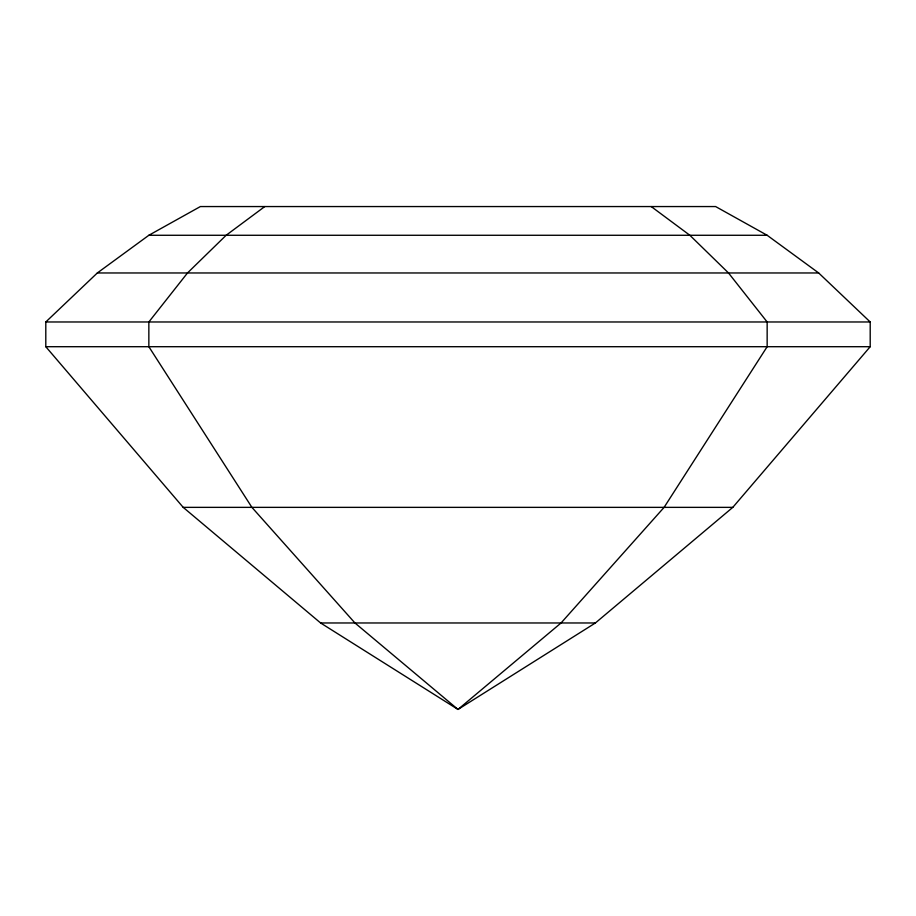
<?xml version="1.0" encoding="UTF-8"?>
<svg xmlns="http://www.w3.org/2000/svg" width="916" height="916" viewBox="0 0 916 916"><rect width="100%" height="100%" fill="white"/><g stroke="black" fill="none" stroke-linecap="round" stroke-linejoin="round"><path stroke-width="1.37" d="M732.8 507.361L870.2 346.706L870.2 321.974L818.675 272.968L767.15 235.275L715.625 206.558L200.375 206.558L148.85 235.275L97.325 272.968L45.8 321.974L45.8 346.706L183.2 507.361L320.6 622.972L458 709.442L595.4 622.972L732.8 507.361L183.2 507.361M264.781 206.558L226.138 235.275L187.494 272.968L148.85 321.974L148.85 346.706L251.9 507.361L354.95 622.972L458 709.442L561.05 622.972L664.1 507.361L767.15 346.706L767.15 321.974L728.506 272.968L689.862 235.275L651.219 206.558M148.85 235.275L767.15 235.275M97.325 272.968L818.675 272.968M45.8 321.974L870.2 321.974M45.8 346.706L870.2 346.706M320.6 622.972L595.4 622.972"/></g></svg>
